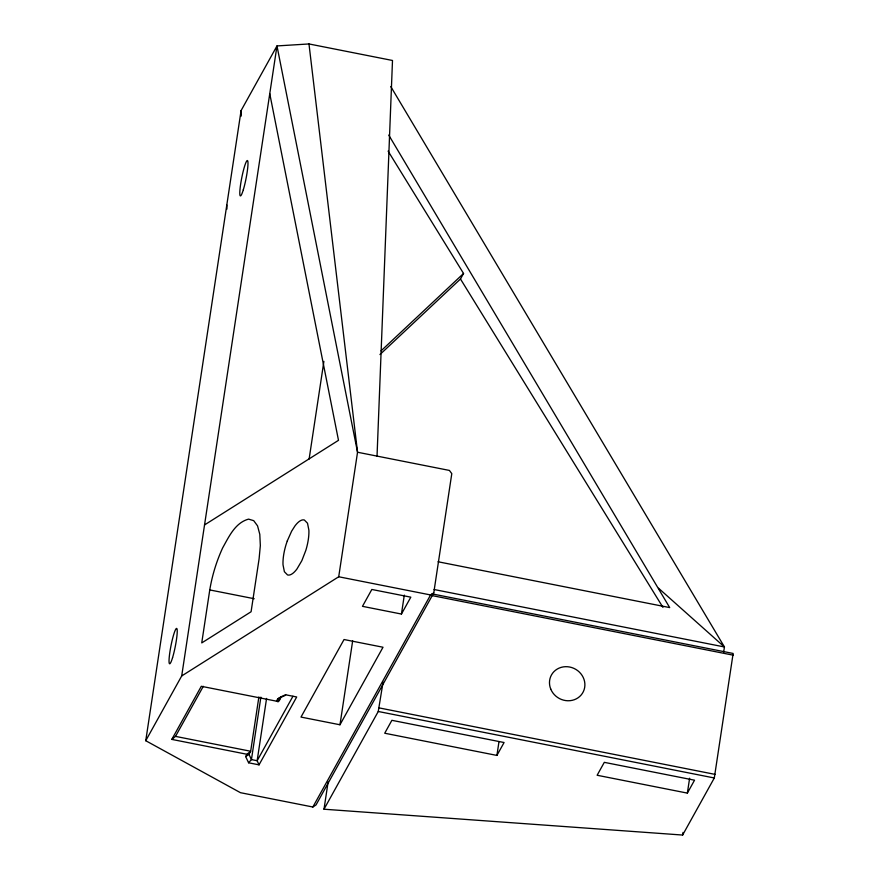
<?xml version="1.0" encoding="UTF-8"?>
<svg xmlns="http://www.w3.org/2000/svg" width="879" height="879" viewBox="0 0 879 879"><rect width="100%" height="100%" fill="white"/><g stroke="black" fill="none" stroke-linecap="round" stroke-linejoin="round"><path stroke-width="1.32" d="M377.036 456.102L392.495 60.475L308.979 43.95L276.984 45.928L241.088 110.578L145.749 740.711L240.483 792.693L312.858 807.01L316.044 804.911L433.765 592.853L451.795 473.627L449.411 470.43L357.544 452.245L276.984 45.928L181.7 675.951L145.749 740.711M209.762 589.93L201.741 642.923L251.086 611.751L259.107 558.758L260.338 545.584L259.799 534.355L257.547 525.862L253.712 520.665L248.559 519.126C235.198 522.719 228.859 536.816 222.651 547.903C216.52 561.274 212.18 575.415 209.762 589.93L254.196 598.72M258.887 696.937L250.669 751.248L248.955 754.336L245.68 756.599L248.592 762.785L259.03 764.851L296.695 696.981L286.268 694.915L277.753 698.838L276.456 701.167L201.291 686.29L171.812 739.404L246.977 754.27L250.669 751.248L175.503 736.382L171.812 739.404M260.876 697.146L251.438 759.588L248.592 762.785M266.579 698.431L257.151 760.72L259.03 764.851M309.122 459.025L323.89 361.39M181.7 675.951L338.712 576.767L357.544 452.245L308.979 43.95M432.028 593.874L733.141 653.46L714.308 777.981L682.631 835.05L323.999 809.218L328.087 782.156M339.975 724.779L383.013 647.241L344.041 639.527L300.992 717.077L339.975 724.779L352.666 640.868M323.999 809.218L378.256 711.485L383.057 682.17M401.439 614.047L410.812 597.171L371.828 589.468L362.467 606.334L401.439 614.047L404.307 595.105M496.91 755.424L504.074 742.524L391.88 720.319L384.716 733.229L496.91 755.424L498.953 741.887M687.367 793.111L694.531 780.2L604.302 762.346L597.127 775.256L687.367 793.111L689.619 778.223M682.631 835.05L683.027 832.402M723.637 652.262L724.439 646.966L390.781 86.581M175.503 736.382L203.302 686.312M379.959 354.534L460.475 278.995L463.552 273.468L388.111 151.111M245.68 756.599L246.977 754.27M285.675 694.685L280.84 696.904L279.126 699.992L276.456 701.167M292.949 696.256L257.151 760.72L251.438 759.588L248.955 754.336M312.858 807.01L430.578 594.951L433.765 592.853M381.036 350.875L463.552 273.468M204.532 524.939L338.492 440.324L269.754 93.668M277.753 698.838L280.84 696.904M438.039 561.758L669.688 607.587L388.738 135.08M434.083 589.512L724.439 646.966L658.547 588.227M338.712 576.767L430.578 594.951M432.149 595.61L733.251 655.185M379.168 707.914L715.22 774.41M378.256 711.485L714.308 777.981M460.475 278.995L662.953 607.389M241.088 110.578L241.264 116.061M226.815 204.961L226.947 209.081M280.983 697.124A34.303 4.142 -78.8 0 1 277.259 701.167M287.268 540.97L286.082 544.53A27.776 9.724 -73.4 0 0 283.016 564.812L284.389 571.713L287.521 574.932A30.402 10.647 -73.4 0 0 296.97 568.966L301.838 560.692L305.815 550.408A27.776 9.724 -73.4 0 0 308.881 530.136L307.507 523.225L304.365 520.016A30.402 10.647 -73.4 0 0 294.926 525.983L291.619 531.191L287.268 540.97M550.737 689.059A18.009 16.745 29 0 0 581.107 695.069A18.009 16.745 29 0 0 569.713 667.029A18.009 16.745 29 0 0 550.737 689.059M243.329 189.743A18.009 2.176 -78.8 0 0 247.691 160.835A18.009 2.176 -78.8 0 0 240.67 183.997A18.009 2.176 -78.8 0 0 243.329 189.743M172.57 657.624A18.009 2.176 -78.8 0 0 176.932 628.716A18.009 2.176 -78.8 0 0 169.911 651.877A18.009 2.176 -78.8 0 0 172.57 657.624"/></g></svg>
